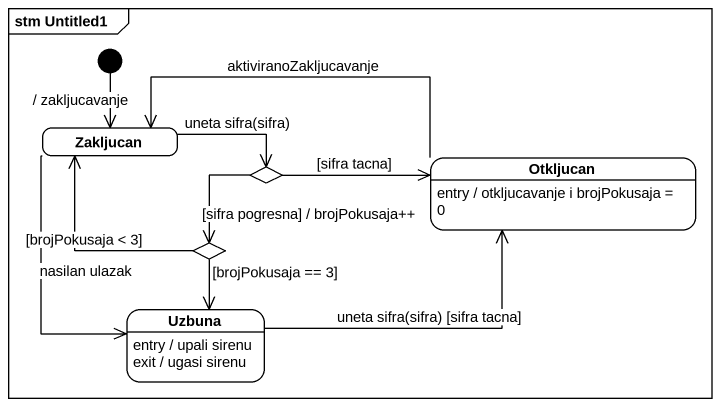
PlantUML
@startuml
mainframe stm Untitled1
hide empty description
state Zakljucan
state choice1 <<choice>>
state Otkljucan
Otkljucan : entry / otkljucavanje i brojPokusaja = 0
state choice2 <<choice>>
state Uzbuna
Uzbuna : entry / upali sirenu
Uzbuna : exit / ugasi sirenu
[*] --> Zakljucan : / zakljucavanje
Zakljucan -right-> choice1 : uneta sifra(sifra)
Zakljucan --> Uzbuna : nasilan ulazak
choice1 -right-> Otkljucan : [sifra tacna]
choice1 --> choice2 : [sifra pogresna] / brojPokusaja++
Otkljucan -left-> Zakljucan : aktiviranoZakljucavanje
choice2 -up-> Zakljucan : [brojPokusaja < 3]
choice2 --> Uzbuna : [brojPokusaja == 3]
Uzbuna -right-> Otkljucan : uneta sifra(sifra) [sifra tacna]
@enduml
